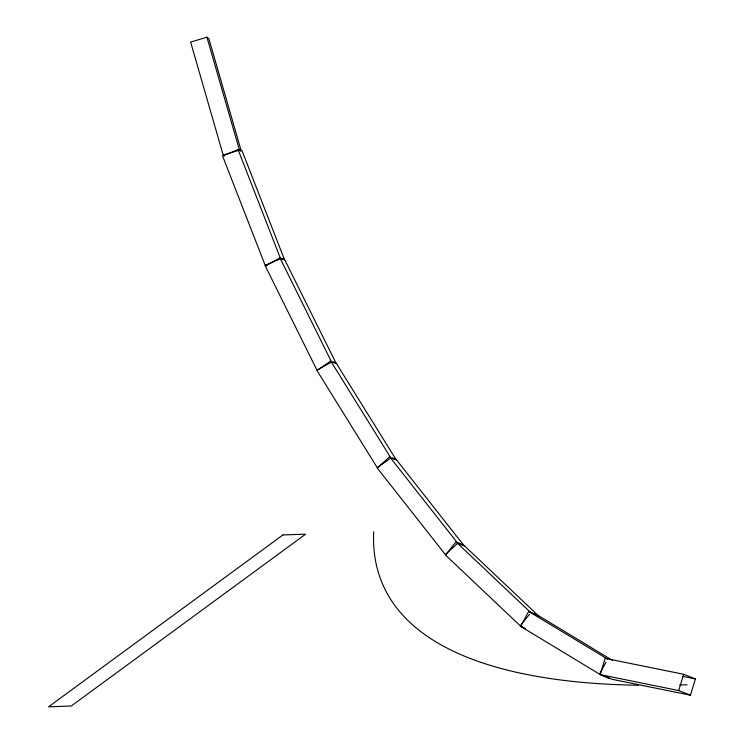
<?xml version="1.0" encoding="UTF-8"?>
<svg xmlns="http://www.w3.org/2000/svg" width="744" height="744" viewBox="0 0 744 744"><rect width="100%" height="100%" fill="white"/><g stroke="black" fill="none" stroke-linecap="round" stroke-linejoin="round"><path stroke-width="1.12" d="M600.166 674.603L605.142 658.347L683.652 674.287L695.426 678.947L690.451 695.203L611.94 679.263L600.166 674.603L678.686 690.553L690.451 695.203M678.686 690.553L683.652 674.287M606.49 676.668L609.448 678.463L599.59 674.166L520.633 626.401L528.668 611.382L607.625 659.147M599.59 674.166L606.016 662.151M458.044 542.757L464.089 545.436L538.861 616.218L530.798 612.647L456.026 541.865L445.526 555.071L520.298 625.853L529.393 614.404M457.709 543.232L445.368 554.578L377.282 468.078L389.624 456.732L457.709 543.232L463.307 545.547M390.888 458.006L377.199 467.613L317.009 370.596L330.699 360.989L390.888 458.006L396.254 459.904L336.056 362.886L332.838 361.751M331.61 362.077L316.935 370.094L265.273 265.943L279.949 257.926L331.61 362.077L336.13 363.388L284.468 259.238L280.851 258.187M265.18 265.329L280.609 258.81L284.561 259.851L242.005 150.641L238.061 149.6L222.633 156.119L265.18 265.329L267.152 265.85M241.14 150.641L208.915 38.828L206.916 37.2L190.631 42.083L223.172 155.012L224.511 156.091M223.172 155.012L239.456 150.121L240.796 151.209M682.908 676.408L695.426 678.947M392.432 457.895L396.161 459.439L464.247 545.938M529.654 611.81L538.526 615.679L612.554 660.458M520.633 626.401L525.562 628.541M520.298 625.853L522.316 626.746M238.061 149.6L280.609 258.81M206.916 37.2L239.456 150.121M687.056 684.75A1206.805 358.868 -23.8 0 1 679.737 684.973M638.473 685.252A1206.805 358.868 -23.8 0 1 373.674 531.811M282.925 534.945L48.574 706.8L71.266 706.019L305.607 534.164L282.925 534.945"/></g></svg>
